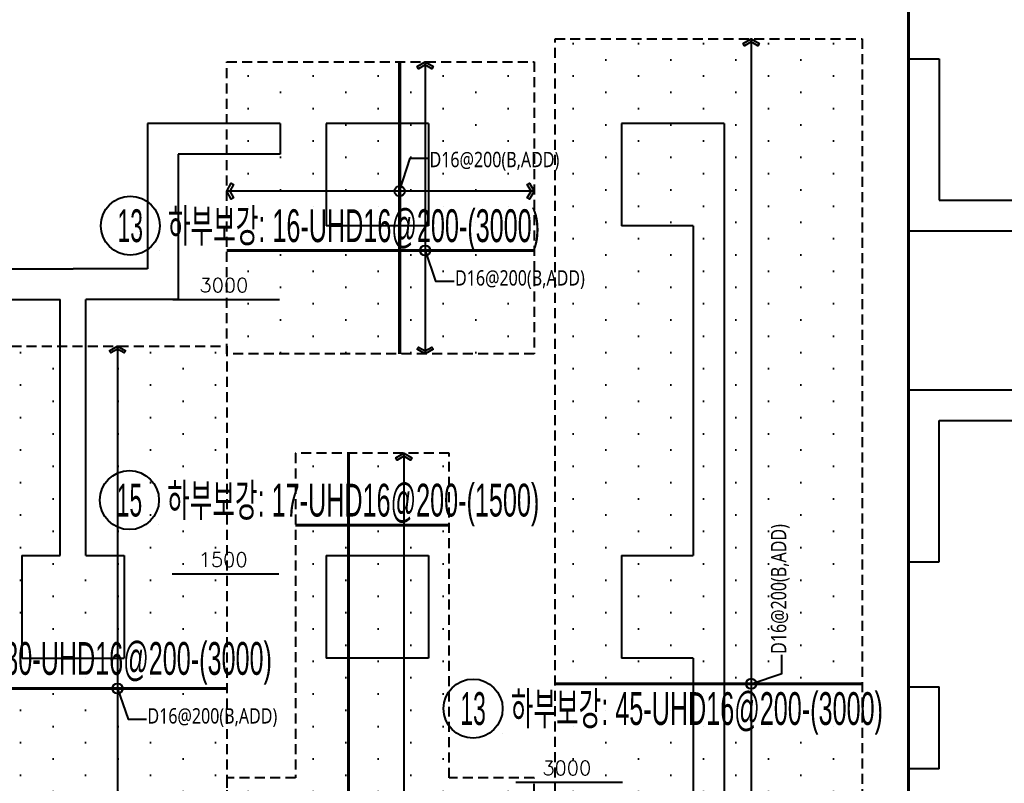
# Model space of a CAD drawing. Header units: millimetres. Extents: x 262481 to 2519995, y -394348 to 364571.
# Drawn here: x 538838 to 548451, y -132649 to -125194 of the extents above; entities that cross this region are included whole.
import ezdxf
from ezdxf.enums import TextEntityAlignment as Align
from ezdxf.xclip import XClip

# ---------------------------------------------------------------- set-up
doc = ezdxf.new("R2010")
doc.units = ezdxf.units.MM
doc.header["$LTSCALE"] = 65
doc.header["$XCLIPFRAME"] = 0
for name, pattern in [('HID', [2.5, 2, -0.5]), ('HID2', [7.5, 6, -1.5]), ('XS-기초$0$HID', [2.3, 1.5, -0.8])]:
    doc.linetypes.add(name, pattern=pattern)
for name, color, linetype in [('BAR-B', 2, 'HID2'), ('DIM', 7, 'Continuous'), ('DOT', 3, 'Continuous'), ('LEADER', 7, 'Continuous'), ('RP_TAG', 7, 'Continuous'), ('T', 1, 'Continuous'), ('XS-기초$0$보강구간', 6, 'XS-기초$0$HID'), ('버림', 8, 'Continuous'), ('철근변경선', 1, 'HID')]:
    doc.layers.add(name, color=color, linetype=linetype)
doc.layers.add('XS-기초$0$0106', color=30, linetype='XS-기초$0$HID', plot=False)
doc.styles.add('RPWK1', font='arial.ttf', dxfattribs={"bigfont": 'whgtxt.shx'})
doc.styles.add('RPWK2', font='romans.shx', dxfattribs={"bigfont": 'whgtxt.shx'})
doc.styles.add('맑은고딕', font='malgun.ttf')
pattern_1 = [(270, (174990, 375112.5), (317.5, -158.75), [0, -317.5])]

# ---------------------------------------------------------------- blocks, each defined once
blk = doc.blocks.new('xdfndgns')
at = {"layer": 'DIM', "color": 5}
for p, q in [((27985, 10305), (28285, 10305)), ((27985, 10305), (27985, 8625)), ((28285, 10305), (28285, 8925)), ((21850, 9675), (20555, 9675)), ((20555, 9675), (20555, 8255)), ((21850, 9675), (21850, 9375)), ((23300, 9675), (22300, 9675)), ((22300, 9675), (22300, 8675)), ((23300, 9675), (23300, 8675)), ((26185, 9675), (25185, 9675)), ((25185, 9675), (25185, 8675)), ((26185, 9675), (26185, 750)), ((21850, 9375), (20855, 9375)), ((20855, 9375), (20855, 7955)), ((28285, 8925), (29445, 8925)), ((23300, 8675), (22300, 8675)), ((25885, 8675), (25185, 8675)), ((25885, 8675), (25885, 5455)), ((27985, 8625), (29145, 8625)), ((19105, 8255), (19830, 8255)), ((20555, 8255), (19830, 8255)), ((18805, 7955), (19705, 7955)), ((19705, 5455), (19705, 7955)), ((20855, 7955), (19955, 7955)), ((19955, 5455), (19955, 7955)), ((27985, 5395), (27985, 7075)), ((27985, 7075), (29145, 7075)), ((28285, 5395), (28285, 6775)), ((28285, 6775), (29445, 6775)), ((19330, 5455), (19705, 5455)), ((19330, 5455), (19330, 4455)), ((19955, 5455), (20330, 5455)), ((20330, 5455), (20330, 4455)), ((22300, 5455), (23300, 5455)), ((22300, 5455), (22300, 4455)), ((23300, 5455), (23300, 4455)), ((25185, 5455), (25885, 5455)), ((25185, 5455), (25185, 4455)), ((27985, 5395), (28285, 5395)), ((19330, 4455), (20330, 4455)), ((23300, 4455), (22300, 4455)), ((25885, 4455), (25185, 4455)), ((25885, 4455), (25885, 3035)), ((27985, 4175), (28285, 4175)), ((27985, 3375), (27985, 4175)), ((28285, 3375), (28285, 4175)), ((28285, 3375), (27985, 3375))]:
    blk.add_line(p, q, dxfattribs=at)
at = {"layer": '철근변경선', "linetype": 'ByBlock', "ltscale": 2, "const_width": 30}
blk.add_lwpolyline([(27985, -1436.7), (27985, 11475), (26185, 11475), (26185, 21404.1)], dxfattribs=at)
blk = doc.blocks.new('XS-기초')
at = {"layer": 'XS-기초$0$0106'}
blk.add_line((131850.5, 105954.5), (463098.6, 280124.8), dxfattribs=at)
blk = doc.blocks.new('*U2567', base_point=(537586.59, -131430.4224))
at = {"layer": 'RP_TAG', "color": 0, "linetype": 'Continuous', "ltscale": 100}
blk.add_circle((537298.59, -131430.4224), 288, dxfattribs=at)
at = {"layer": 'RP_TAG', "color": 0, "linetype": 'Continuous', "ltscale": 100, "style": 'RPWK1', "width": 0.5}
blk.add_text('13', height=320, dxfattribs=at).set_placement((537298.59, -131430.4224), align=Align.MIDDLE_CENTER)
at = {"layer": 'RP_TAG', "color": 0, "linetype": 'Continuous', "ltscale": 100, "style": 'RPWK1', "width": 0.55}
blk.add_text('하부보강: 30-UHD16@200-(3000)', height=320, dxfattribs=at).set_placement((537666.59, -131430.4224), align=Align.MIDDLE_LEFT)
blk = doc.blocks.new('*U2569', base_point=(540204.8161, -127205.4265))
at = {"layer": 'RP_TAG', "color": 0, "linetype": 'Continuous', "ltscale": 100}
blk.add_circle((539916.8161, -127205.4265), 288, dxfattribs=at)
at = {"layer": 'RP_TAG', "color": 0, "linetype": 'Continuous', "ltscale": 100, "style": 'RPWK1', "width": 0.5}
blk.add_text('13', height=320, dxfattribs=at).set_placement((539916.8161, -127205.4265), align=Align.MIDDLE_CENTER)
at = {"layer": 'RP_TAG', "color": 0, "linetype": 'Continuous', "ltscale": 100, "style": 'RPWK1', "width": 0.55}
blk.add_text('하부보강: 16-UHD16@200-(3000)', height=320, dxfattribs=at).set_placement((540284.8161, -127205.4265), align=Align.MIDDLE_LEFT)
blk = doc.blocks.new('*U2570', base_point=(543552.441, -131919.6454))
at = {"layer": 'RP_TAG', "color": 0, "linetype": 'Continuous', "ltscale": 100}
blk.add_circle((543264.441, -131919.6454), 288, dxfattribs=at)
at = {"layer": 'RP_TAG', "color": 0, "linetype": 'Continuous', "ltscale": 100, "style": 'RPWK1', "width": 0.5}
blk.add_text('13', height=320, dxfattribs=at).set_placement((543264.441, -131919.6454), align=Align.MIDDLE_CENTER)
at = {"layer": 'RP_TAG', "color": 0, "linetype": 'Continuous', "ltscale": 100, "style": 'RPWK1', "width": 0.55}
blk.add_text('하부보강: 45-UHD16@200-(3000)', height=320, dxfattribs=at).set_placement((543632.441, -131919.6454), align=Align.MIDDLE_LEFT)
blk = doc.blocks.new('*U2626', base_point=(540197.1083, -129884.7608))
at = {"layer": 'RP_TAG', "color": 0, "linetype": 'Continuous', "ltscale": 100}
blk.add_circle((539909.1083, -129884.7608), 288, dxfattribs=at)
at = {"layer": 'RP_TAG', "color": 0, "linetype": 'Continuous', "ltscale": 100, "style": 'RPWK1', "width": 0.5}
blk.add_text('15', height=320, dxfattribs=at).set_placement((539909.1083, -129884.7608), align=Align.MIDDLE_CENTER)
at = {"layer": 'RP_TAG', "color": 0, "linetype": 'Continuous', "ltscale": 100, "style": 'RPWK1', "width": 0.55}
blk.add_text('하부보강: 17-UHD16@200-(1500)', height=320, dxfattribs=at).set_placement((540277.1083, -129884.7608), align=Align.MIDDLE_LEFT)

msp = doc.modelspace()

# ---------------------------------------------------------------- hatches: boundary and pattern name
at = {"layer": 'DOT'}
h = msp.add_hatch(dxfattribs=at)
h.set_pattern_fill('DOTS', color=8, scale=200, angle=-90, style=0)
h.set_pattern_definition(pattern_1)
h.paths.add_polyline_path([(547064.1, -135881.8), (544064.1, -135881.8), (544064.1, -125381.8), (547064.1, -125381.8)])
h = msp.add_hatch(dxfattribs=at)
h.set_pattern_fill('DOTS', color=8, scale=200, angle=-90, style=0)
h.set_pattern_definition(pattern_1)
h.paths.add_polyline_path([(544374.1, -125381.8), (544374.1, -135881.8), (547064.1, -135881.8), (547064.1, -125381.8)])
h = msp.add_hatch(dxfattribs=at)
h.set_pattern_fill('DOTS', color=8, scale=200, angle=-90, style=0)
h.set_pattern_definition(pattern_1)
h.paths.add_polyline_path([(543859.1, -128456.8), (540859.1, -128456.8), (540859.1, -125606.8), (543859.1, -125606.8)])
h = msp.add_hatch(dxfattribs=at)
h.set_pattern_fill('DOTS', color=8, scale=200, angle=-90, style=0)
h.set_pattern_definition(pattern_1)
h.paths.add_polyline_path([(540859.1, -135881.8), (537859.1, -135881.8), (537859.1, -128381.8), (540859.1, -128381.8)])
h = msp.add_hatch(dxfattribs=at)
h.set_pattern_fill('DOTS', color=8, scale=200, angle=-90, style=0)
h.set_pattern_definition(pattern_1)
h.paths.add_polyline_path([(543879.1, -134096.8), (540879.1, -134096.8), (540879.1, -132596.8), (541529.1, -132596.8), (541529.1, -129426.8), (543029.1, -129426.8), (543029.1, -132596.8), (543879.1, -132596.8)])

# ---------------------------------------------------------------- linework, layer by layer
at = {"layer": 'BAR-B', "const_width": 30}
for points in [[(542547.2, -125606.8), (542547.2, -128456.8)], [(543859.1, -127447.9), (540859.1, -127447.9)], [(542048.7, -129426.8), (542048.7, -134096.8)], [(543029.1, -130128.6), (541529.1, -130128.6)], [(547064.1, -131677.7), (544064.1, -131677.7)], [(547064.1, -131677.7), (544374.1, -131677.7)], [(540858.9, -131723.8), (537856.1, -131723.8)]]:
    msp.add_lwpolyline(points, dxfattribs=at)
at = {"layer": 'LEADER'}
for points in [[(545979.7, -125381.8), (546057.7, -125426.4), (546045.3, -125448.1), (545979.7, -125410.6), (545914.2, -125448.1), (545901.6, -125426.5), (545979.7, -125381.8), (545979.7, -134090.1), (545901.6, -134045.5), (545914.2, -134023.9), (545979.7, -134061.3), (546045.3, -134023.9), (546057.7, -134045.6), (545979.7, -134090.1)], [(542795.8, -125606.8), (542873.8, -125651.4), (542861.4, -125673.1), (542795.8, -125635.6), (542730.3, -125673.1), (542717.7, -125651.5), (542795.8, -125606.8), (542795.8, -128456.8), (542717.7, -128412.2), (542730.3, -128390.6), (542795.8, -128428), (542861.4, -128390.6), (542873.8, -128412.3), (542795.8, -128456.8)], [(542547.2, -126868.6), (542649.1, -126546.3), (542829.2, -126546.3)], [(543859.1, -126868.1), (543814.5, -126946.1), (543792.8, -126933.7), (543830.3, -126868.1), (543792.8, -126802.5), (543814.4, -126790), (543859.1, -126868.1), (540859.1, -126868.1), (540903.7, -126790), (540925.4, -126802.5), (540887.9, -126868.1), (540925.4, -126933.7), (540903.7, -126946.1), (540859.1, -126868.1)], [(542796.4, -127447.9), (542898.3, -127746), (543078.4, -127746)], [(539793.1, -128381.8), (539871.1, -128426.4), (539858.7, -128448.1), (539793.1, -128410.6), (539727.5, -128448.1), (539715, -128426.5), (539793.1, -128381.8), (539793.1, -134096.8), (539715, -134052.2), (539727.5, -134030.6), (539793.1, -134068), (539858.7, -134030.6), (539871.1, -134052.3), (539793.1, -134096.8)], [(542588.4, -129426.8), (542666.3, -129471.4), (542653.9, -129493.1), (542588.4, -129455.6), (542522.8, -129493.1), (542510.2, -129471.5), (542588.4, -129426.8), (542588.4, -134096.8), (542510.2, -134052.2), (542522.8, -134030.6), (542588.4, -134068), (542653.9, -134030.6), (542666.3, -134052.3), (542588.4, -134096.8)], [(545979.7, -131677.7), (546277.8, -131575.8), (546277.8, -131395.7)], [(539793.3, -131723.8), (539895.3, -132021.8), (540075.3, -132021.8)]]:
    msp.add_lwpolyline(points, dxfattribs=at)
for centre in [(542547.2, -126868.6), (542796.4, -127447.9), (539793.3, -131723.8), (545979.7, -131677.7)]:
    msp.add_circle(centre, 50, dxfattribs=at)
at = {"layer": 'RP_TAG', "color": 250, "linetype": 'Continuous', "ltscale": 100}
for p, q in [((540204.8, -127445.4), (540204.8, -127445.4)), ((540197.1, -130124.8), (540197.1, -130124.8)), ((543552.4, -132159.6), (543552.5, -132159.6))]:
    msp.add_line(p, q, dxfattribs=at)
at = {"layer": 'RP_TAG', "color": 1, "linetype": 'Continuous', "ltscale": 100}
for points in [[(540332.8, -127925.4), (541375.7, -127925.4)], [(540325.1, -130604.8), (541368, -130604.8)], [(543680.4, -132639.6), (544723.3, -132639.6)]]:
    msp.add_lwpolyline(points, dxfattribs=at)
at = {"layer": 'XS-기초$0$보강구간'}
for points in [[(547064.1, -135881.8), (544064.1, -135881.8), (544064.1, -125381.8), (547064.1, -125381.8)], [(543859.1, -125606.8), (543859.1, -128456.8), (540859.1, -128456.8), (540859.1, -125606.8)], [(540859.1, -135881.8), (537859.1, -135881.8), (537859.1, -128381.8), (540859.1, -128381.8)]]:
    msp.add_lwpolyline(points, close=True, dxfattribs=at)
msp.add_lwpolyline([(541529.1, -132596.8), (540859.1, -132596.8), (540859.1, -134096.8), (543859.1, -134096.8), (543859.1, -132596.8), (543029.1, -132596.8), (543029.1, -129426.8), (541529.1, -129426.8), (541529.1, -132596.8)], dxfattribs=at)

# ---------------------------------------------------------------- block references
ref = msp.add_blockref('XS-기초', (664734.3, -301221.6), dxfattribs=dict(rotation=90))
XClip(ref).set_block_clipping_path([(221610.0000000002, 141650.0000000168), (245034.9999999982, 172590.0000000082)])
at = {"layer": 'RP_TAG', "color": 171, "linetype": 'Continuous', "ltscale": 1.446e-317}
for name, p in [('*U2569', (540204.8, -127205.4)), ('*U2626', (540197.1, -129884.8)), ('*U2567', (537586.6, -131430.4)), ('*U2570', (543552.4, -131919.6))]:
    msp.add_blockref(name, p, dxfattribs=at)
at = {"layer": '버림'}
msp.add_blockref('xdfndgns', (519529.1, -135881.8), dxfattribs=at)

# ---------------------------------------------------------------- texts
at = {"layer": 'RP_TAG', "color": 2, "linetype": 'Continuous', "ltscale": 100, "style": 'RPWK2'}
for s, p in [('3000', (540831.4, -127897.4)), ('1500', (540823.7, -130576.7)), ('3000', (544179, -132611.6))]:
    msp.add_text(s, height=139.38, dxfattribs=at).set_placement(p, align=Align.BOTTOM_CENTER)
at = {"layer": 'T', "style": '맑은고딕', "width": 0.8}
for p in [(542839.2, -126559.5), (543088.4, -127715.2), (540085.3, -131991.1)]:
    msp.add_text('D16@200(B,ADD)', height=150, dxfattribs=at).set_placement(p, align=Align.MIDDLE_LEFT)
msp.add_text('D16@200(B,ADD)', height=150, rotation=90, dxfattribs=at).set_placement((546247, -131385.7), align=Align.MIDDLE_LEFT)

doc.saveas('drawing.dxf')
